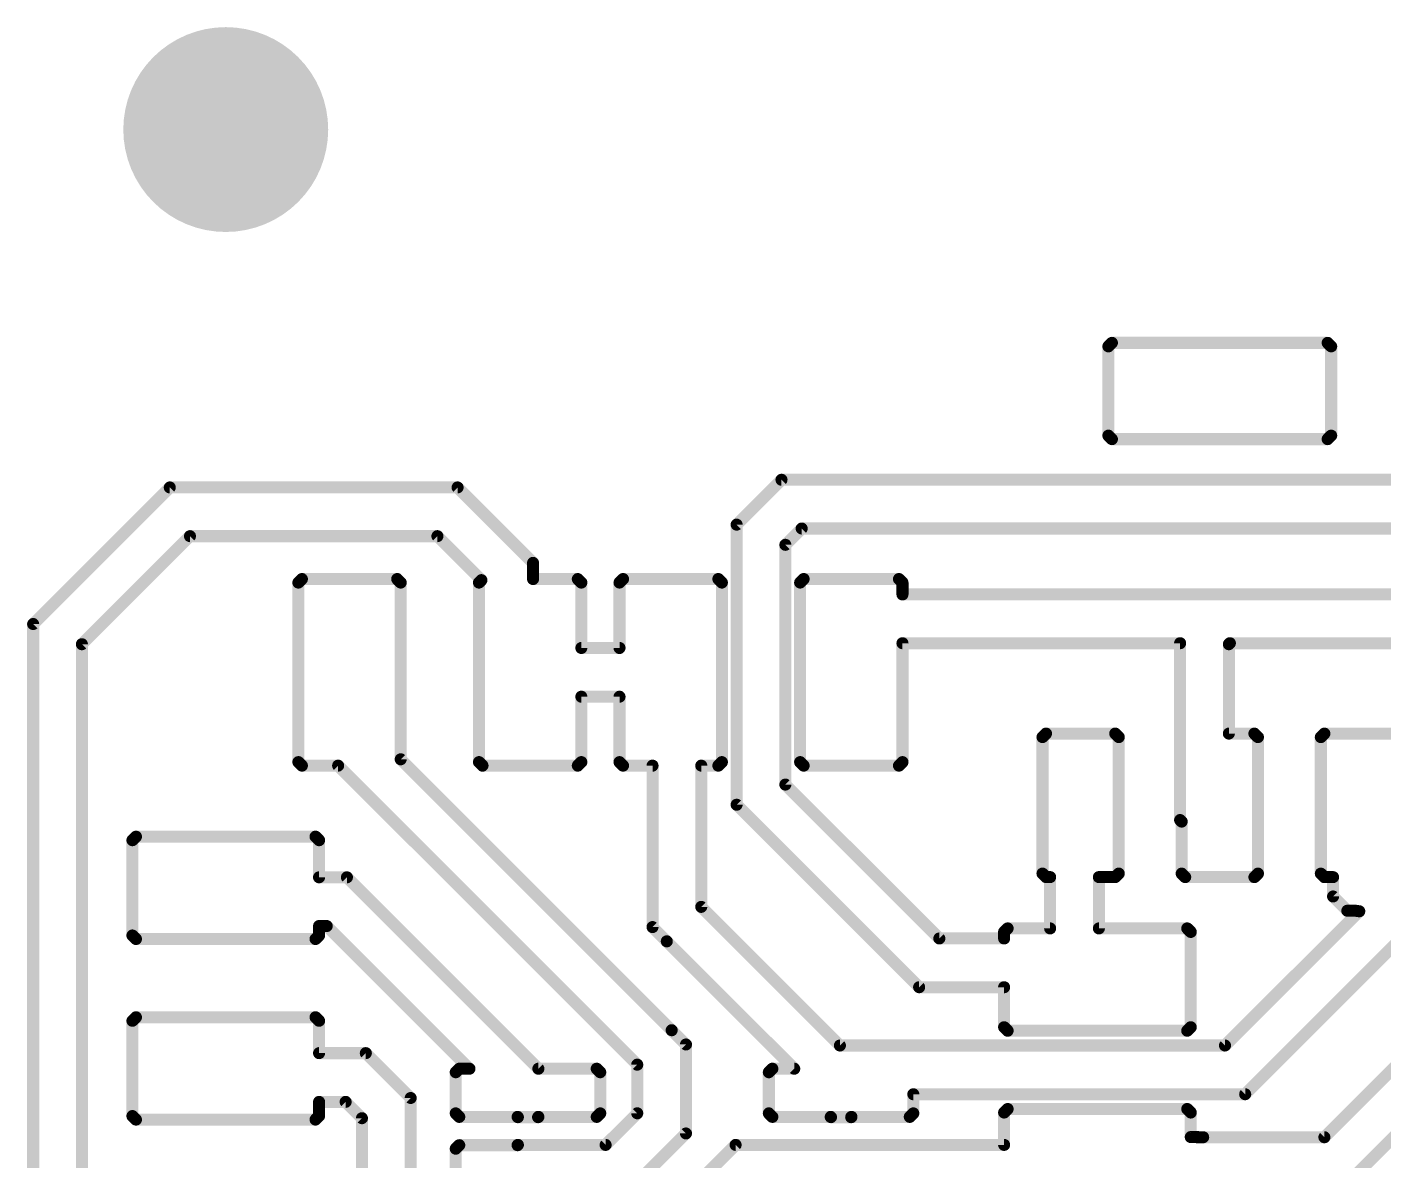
# Model space of a CAD drawing. Extents: x 0.05 to 1.45, y 0.02 to 1.39.
# Drawn here: x 0.05 to 0.937, y 0.645 to 1.387 of the extents above; entities that cross this region are included whole.
import ezdxf

# ---------------------------------------------------------------- set-up
doc = ezdxf.new("R2010")
doc.units = 0
doc.layers.add('101', color=253, linetype='CONTINUOUS')

msp = doc.modelspace()

# ---------------------------------------------------------------- linework, layer by layer
at = {"layer": '101', "const_width": 0.007874}
for points in [[(0.759469, 1.1805), (0.757165, 1.178197)], [(0.757165, 1.178197), (0.757165, 1.119815)], [(0.900528, 1.1805), (0.759469, 1.1805)], [(0.902831, 1.178197), (0.900528, 1.1805)], [(0.902831, 1.119815), (0.902831, 1.178197)], [(0.757165, 1.119815), (0.759469, 1.117512)], [(0.759469, 1.117512), (0.900528, 1.117512)], [(0.900528, 1.117512), (0.902831, 1.119815)], [(0.543398, 1.090933), (0.514063, 1.061598)], [(0.993398, 1.090933), (0.543398, 1.090933)], [(0.143398, 1.085933), (0.054063, 0.996598)], [(0.331598, 1.085933), (0.143398, 1.085933)], [(0.380933, 1.036598), (0.331598, 1.085933)], [(0.514063, 1.061598), (0.514063, 0.878398)], [(0.085933, 0.983398), (0.156598, 1.054063)], [(0.156598, 1.054063), (0.318398, 1.054063)], [(0.318398, 1.054063), (0.347169, 1.025291)], [(0.545933, 1.048398), (0.556598, 1.059063)], [(0.556598, 1.059063), (1.006598, 1.059063)], [(0.545933, 0.891598), (0.545933, 1.048398)], [(0.380933, 1.02602), (0.380933, 1.036598)], [(0.229783, 1.02602), (0.22748, 1.023717)], [(0.292102, 1.02602), (0.229783, 1.02602)], [(0.294406, 1.023717), (0.292102, 1.02602)], [(0.347169, 1.025291), (0.345591, 1.023717)], [(0.410213, 1.02602), (0.380933, 1.02602)], [(0.412516, 1.023717), (0.410213, 1.02602)], [(0.439783, 1.02602), (0.43748, 1.023717)], [(0.502102, 1.02602), (0.439783, 1.02602)], [(0.504406, 1.023717), (0.502102, 1.02602)], [(0.557894, 1.02602), (0.555591, 1.023717)], [(0.620213, 1.02602), (0.557894, 1.02602)], [(0.622516, 1.023717), (0.620213, 1.02602)], [(0.22748, 1.023717), (0.22748, 0.90628)], [(0.294406, 0.908122), (0.294406, 1.023717)], [(0.345591, 1.023717), (0.345591, 0.90628)], [(0.412516, 0.980933), (0.412516, 1.023717)], [(0.43748, 1.023717), (0.43748, 0.980933)], [(0.504406, 0.90628), (0.504406, 1.023717)], [(0.555591, 1.023717), (0.555591, 0.90628)], [(0.622516, 1.015933), (0.622516, 1.023717)], [(1.061063, 1.015933), (0.622516, 1.015933)], [(0.054063, 0.996598), (0.054063, 0.158398)], [(0.085933, 0.171598), (0.085933, 0.983398)], [(0.43748, 0.980933), (0.412516, 0.980933)], [(0.622516, 0.90628), (0.622516, 0.984063)], [(0.622516, 0.984063), (0.804063, 0.984063)], [(0.804063, 0.984063), (0.804063, 0.868398)], [(0.835933, 0.983398), (0.836598, 0.984063)], [(0.835933, 0.924933), (0.835933, 0.983398)], [(0.836598, 0.984063), (1.067941, 0.984063)], [(0.412516, 0.90628), (0.412516, 0.949063)], [(0.412516, 0.949063), (0.43748, 0.949063)], [(0.43748, 0.949063), (0.43748, 0.90628)], [(0.716374, 0.924949), (0.714071, 0.922646)], [(0.714071, 0.922646), (0.714071, 0.833382)], [(0.761638, 0.924949), (0.716374, 0.924949)], [(0.763941, 0.922646), (0.761638, 0.924949)], [(0.763941, 0.833382), (0.763941, 0.922646)], [(0.852638, 0.924933), (0.835933, 0.924933)], [(0.854941, 0.92263), (0.852638, 0.924933)], [(0.854941, 0.833366), (0.854941, 0.92263)], [(0.898374, 0.924917), (0.896071, 0.922614)], [(0.896071, 0.922614), (0.896071, 0.83335)], [(0.943638, 0.924917), (0.898374, 0.924917)], [(0.22748, 0.90628), (0.229783, 0.903976)], [(0.229783, 0.903976), (0.253488, 0.903976)], [(0.253488, 0.903976), (0.449063, 0.708402)], [(0.471594, 0.730933), (0.294406, 0.908122)], [(0.345591, 0.90628), (0.347894, 0.903976)], [(0.347894, 0.903976), (0.410213, 0.903976)], [(0.410213, 0.903976), (0.412516, 0.90628)], [(0.43748, 0.90628), (0.439783, 0.903976)], [(0.439783, 0.903976), (0.459063, 0.903976)], [(0.459063, 0.903976), (0.459063, 0.798398)], [(0.490933, 0.811598), (0.490933, 0.903976)], [(0.490933, 0.903976), (0.502102, 0.903976)], [(0.502102, 0.903976), (0.504406, 0.90628)], [(0.555591, 0.90628), (0.557894, 0.903976)], [(0.557894, 0.903976), (0.620213, 0.903976)], [(0.620213, 0.903976), (0.622516, 0.90628)], [(0.646598, 0.790933), (0.545933, 0.891598)], [(0.514063, 0.878398), (0.633398, 0.759063)], [(0.804063, 0.868398), (0.805071, 0.86739)], [(0.805071, 0.86739), (0.805071, 0.833366)], [(0.12128, 0.857516), (0.118976, 0.855213)], [(0.238717, 0.857516), (0.12128, 0.857516)], [(0.24102, 0.855213), (0.238717, 0.857516)], [(0.118976, 0.855213), (0.118976, 0.792894)], [(0.24102, 0.830933), (0.24102, 0.855213)], [(0.259236, 0.830933), (0.24102, 0.830933)], [(0.384425, 0.705744), (0.259236, 0.830933)], [(0.714071, 0.833382), (0.716374, 0.831079)], [(0.716374, 0.831079), (0.719063, 0.831079)], [(0.719063, 0.831079), (0.719063, 0.797516)], [(0.750933, 0.797516), (0.750933, 0.831079)], [(0.750933, 0.831079), (0.761638, 0.831079)], [(0.761638, 0.831079), (0.763941, 0.833382)], [(0.805071, 0.833366), (0.807374, 0.831063)], [(0.807374, 0.831063), (0.852638, 0.831063)], [(0.852638, 0.831063), (0.854941, 0.833366)], [(0.896071, 0.83335), (0.898374, 0.831047)], [(0.898374, 0.831047), (0.904063, 0.831047)], [(0.904063, 0.831047), (0.904063, 0.818398)], [(0.904063, 0.818398), (0.913398, 0.809063)], [(0.581598, 0.720933), (0.490933, 0.811598)], [(0.921201, 0.808732), (0.833398, 0.720933)], [(0.913398, 0.809063), (0.918882, 0.809063)], [(0.918882, 0.809063), (0.921201, 0.808732)], [(0.24102, 0.792894), (0.24102, 0.799063)], [(0.24102, 0.799063), (0.246035, 0.799063)], [(0.246035, 0.799063), (0.339358, 0.705744)], [(0.459063, 0.798398), (0.468398, 0.789063)], [(0.69128, 0.797516), (0.688976, 0.795213)], [(0.688976, 0.795213), (0.688976, 0.790933)], [(0.719063, 0.797516), (0.69128, 0.797516)], [(0.808717, 0.797516), (0.750933, 0.797516)], [(0.81102, 0.795213), (0.808717, 0.797516)], [(0.81102, 0.732894), (0.81102, 0.795213)], [(0.118976, 0.792894), (0.12128, 0.790591)], [(0.12128, 0.790591), (0.238717, 0.790591)], [(0.238717, 0.790591), (0.24102, 0.792894)], [(0.468398, 0.789063), (0.55172, 0.705744)], [(0.688976, 0.790933), (0.646598, 0.790933)], [(0.846598, 0.689063), (0.951035, 0.793504)], [(0.633398, 0.759063), (0.688976, 0.759063)], [(0.688976, 0.759063), (0.688976, 0.732894)], [(0.993398, 0.755933), (0.898398, 0.660933)], [(0.12128, 0.739406), (0.118976, 0.737102)], [(0.118976, 0.737102), (0.118976, 0.674783)], [(0.238717, 0.739406), (0.12128, 0.739406)], [(0.24102, 0.737102), (0.238717, 0.739406)], [(0.24102, 0.715933), (0.24102, 0.737102)], [(0.688976, 0.732894), (0.69128, 0.730591)], [(0.808717, 0.730591), (0.81102, 0.732894)], [(0.471598, 0.730933), (0.471594, 0.730933)], [(0.480933, 0.721598), (0.471598, 0.730933)], [(0.69128, 0.730591), (0.808717, 0.730591)], [(0.911598, 0.629063), (1.006598, 0.724063)], [(0.271598, 0.715933), (0.24102, 0.715933)], [(0.300933, 0.686598), (0.271598, 0.715933)], [(0.480933, 0.663398), (0.480933, 0.721598)], [(0.833398, 0.720933), (0.581598, 0.720933)], [(0.449063, 0.708402), (0.449063, 0.676598)], [(0.332697, 0.705744), (0.330394, 0.703441)], [(0.330394, 0.703441), (0.330394, 0.676555)], [(0.339358, 0.705744), (0.332697, 0.705744)], [(0.422575, 0.705744), (0.384425, 0.705744)], [(0.424878, 0.703441), (0.422575, 0.705744)], [(0.424878, 0.676555), (0.424878, 0.703441)], [(0.537421, 0.705744), (0.535118, 0.703441)], [(0.535118, 0.703441), (0.535118, 0.676555)], [(0.55172, 0.705744), (0.537421, 0.705744)], [(0.629602, 0.676555), (0.629602, 0.689063)], [(0.629602, 0.689063), (0.846598, 0.689063)], [(0.24102, 0.674783), (0.24102, 0.684063)], [(0.24102, 0.684063), (0.258398, 0.684063)], [(0.258398, 0.684063), (0.269063, 0.673398)], [(0.300933, 0.631598), (0.300933, 0.686598)], [(0.69128, 0.679406), (0.688976, 0.677102)], [(0.808717, 0.679406), (0.69128, 0.679406)], [(0.81102, 0.677102), (0.808717, 0.679406)], [(0.118976, 0.674783), (0.12128, 0.67248)], [(0.12128, 0.67248), (0.238717, 0.67248)], [(0.238717, 0.67248), (0.24102, 0.674783)], [(0.269063, 0.673398), (0.269063, 0.618398)], [(0.330394, 0.676555), (0.332697, 0.674252)], [(0.332697, 0.674252), (0.370846, 0.674252)], [(0.370846, 0.674252), (0.371035, 0.674063)], [(0.371035, 0.674063), (0.384236, 0.674063)], [(0.384236, 0.674063), (0.384425, 0.674252)], [(0.384425, 0.674252), (0.422575, 0.674252)], [(0.422575, 0.674252), (0.424878, 0.676555)], [(0.449063, 0.676598), (0.428398, 0.655933)], [(0.535118, 0.676555), (0.537421, 0.674252)], [(0.537421, 0.674252), (0.575571, 0.674252)], [(0.575571, 0.674252), (0.57576, 0.674063)], [(0.57576, 0.674063), (0.588961, 0.674063)], [(0.588961, 0.674063), (0.58915, 0.674252)], [(0.58915, 0.674252), (0.627299, 0.674252)], [(0.627299, 0.674252), (0.629602, 0.676555)], [(0.688976, 0.677102), (0.688976, 0.655933)], [(0.81102, 0.661043), (0.81102, 0.677102)], [(0.441598, 0.624063), (0.480933, 0.663398)], [(0.332697, 0.655744), (0.330394, 0.653441)], [(0.330394, 0.653441), (0.330394, 0.626555)], [(0.370846, 0.655744), (0.332697, 0.655744)], [(0.371035, 0.655933), (0.370846, 0.655744)], [(0.428398, 0.655933), (0.371035, 0.655933)], [(0.513398, 0.655933), (0.444063, 0.586598)], [(0.688976, 0.655933), (0.513398, 0.655933)], [(0.819122, 0.660933), (0.81102, 0.661043)], [(0.898398, 0.660933), (0.819122, 0.660933)]]:
    msp.add_lwpolyline(points, dxfattribs=at)
at = {"layer": '101', "const_width": 0.003937}
for points in [[(0.759134, 1.178197, 1), (0.755197, 1.178197)], [(0.755773, 1.179589, 1), (0.758557, 1.176805)], [(0.759469, 1.182469, 1), (0.759469, 1.178531)], [(0.76086, 1.179108, 1), (0.758077, 1.181892)], [(0.90192, 1.181892, 1), (0.899136, 1.179108)], [(0.900528, 1.178531, 1), (0.900528, 1.182469)], [(0.904799, 1.178197, 1), (0.900862, 1.178197)], [(0.901439, 1.176805, 1), (0.904223, 1.179589)], [(0.758557, 1.121207, 1), (0.755773, 1.118423)], [(0.755197, 1.119815, 1), (0.759134, 1.119815)], [(0.759469, 1.11948, 1), (0.759469, 1.115543)], [(0.758077, 1.11612, 1), (0.76086, 1.118904)], [(0.899136, 1.118904, 1), (0.90192, 1.11612)], [(0.900528, 1.115543, 1), (0.900528, 1.11948)], [(0.900862, 1.119815, 1), (0.904799, 1.119815)], [(0.904223, 1.118423, 1), (0.901439, 1.121207)], [(0.543398, 1.092902, 1), (0.543398, 1.088965)], [(0.54479, 1.089541, 1), (0.542006, 1.092325)], [(0.143398, 1.087902, 1), (0.143398, 1.083965)], [(0.14479, 1.084541, 1), (0.142006, 1.087325)], [(0.33299, 1.087325, 1), (0.330206, 1.084541)], [(0.331598, 1.083965, 1), (0.331598, 1.087902)], [(0.516031, 1.061598, 1), (0.512094, 1.061598)], [(0.512671, 1.06299, 1), (0.515455, 1.060206)], [(0.156598, 1.056031, 1), (0.156598, 1.052094)], [(0.15799, 1.052671, 1), (0.155206, 1.055455)], [(0.31979, 1.055455, 1), (0.317006, 1.052671)], [(0.318398, 1.052094, 1), (0.318398, 1.056031)], [(0.556598, 1.061031, 1), (0.556598, 1.057094)], [(0.55799, 1.057671, 1), (0.555206, 1.060455)], [(0.547902, 1.048398, 1), (0.543965, 1.048398)], [(0.544541, 1.04979, 1), (0.547325, 1.047006)], [(0.382902, 1.036598, 1), (0.378965, 1.036598)], [(0.379541, 1.035206, 1), (0.382325, 1.03799)], [(0.229783, 1.027988, 1), (0.229783, 1.024051)], [(0.231175, 1.024628, 1), (0.228392, 1.027412)], [(0.293494, 1.027412, 1), (0.29071, 1.024628)], [(0.292102, 1.024051, 1), (0.292102, 1.027988)], [(0.348559, 1.023898, 1), (0.345779, 1.026685)], [(0.380933, 1.027988, 1), (0.380933, 1.024051)], [(0.411605, 1.027412, 1), (0.408821, 1.024628)], [(0.410213, 1.024051, 1), (0.410213, 1.027988)], [(0.439783, 1.027988, 1), (0.439783, 1.024051)], [(0.441175, 1.024628, 1), (0.438392, 1.027412)], [(0.503494, 1.027412, 1), (0.50071, 1.024628)], [(0.502102, 1.024051, 1), (0.502102, 1.027988)], [(0.557894, 1.027988, 1), (0.557894, 1.024051)], [(0.559286, 1.024628, 1), (0.556502, 1.027412)], [(0.621605, 1.027412, 1), (0.618821, 1.024628)], [(0.620213, 1.024051, 1), (0.620213, 1.027988)], [(0.229449, 1.023717, 1), (0.225512, 1.023717)], [(0.226088, 1.025108, 1), (0.228872, 1.022325)], [(0.296374, 1.023717, 1), (0.292437, 1.023717)], [(0.293014, 1.022325, 1), (0.295797, 1.025108)], [(0.347559, 1.023717, 1), (0.343622, 1.023717)], [(0.3442, 1.02511, 1), (0.346981, 1.022323)], [(0.345777, 1.023899, 1), (0.348561, 1.026683)], [(0.378965, 1.02602, 1), (0.382902, 1.02602)], [(0.414484, 1.023717, 1), (0.410547, 1.023717)], [(0.411124, 1.022325, 1), (0.413908, 1.025108)], [(0.436088, 1.025108, 1), (0.438872, 1.022325)], [(0.439449, 1.023717, 1), (0.435512, 1.023717)], [(0.506374, 1.023717, 1), (0.502437, 1.023717)], [(0.503014, 1.022325, 1), (0.505797, 1.025108)], [(0.557559, 1.023717, 1), (0.553622, 1.023717)], [(0.554199, 1.025108, 1), (0.556982, 1.022325)], [(0.624484, 1.023717, 1), (0.620547, 1.023717)], [(0.621124, 1.022325, 1), (0.623908, 1.025108)], [(0.620547, 1.015933, 1), (0.624484, 1.015933)], [(0.622516, 1.017902, 1), (0.622516, 1.013965)], [(0.056031, 0.996598, 1), (0.052094, 0.996598)], [(0.052671, 0.99799, 1), (0.055455, 0.995206)], [(0.087902, 0.983398, 1), (0.083965, 0.983398)], [(0.084541, 0.98479, 1), (0.087325, 0.982006)], [(0.412516, 0.982902, 1), (0.412516, 0.978965)], [(0.43748, 0.978965, 1), (0.43748, 0.982902)], [(0.624484, 0.984063, 1), (0.620547, 0.984063)], [(0.622516, 0.986031, 1), (0.622516, 0.982094)], [(0.806031, 0.984063, 1), (0.802094, 0.984063)], [(0.804063, 0.982094, 1), (0.804063, 0.986031)], [(0.837902, 0.983398, 1), (0.833965, 0.983398)], [(0.834541, 0.98479, 1), (0.837325, 0.982006)], [(0.836598, 0.986031, 1), (0.836598, 0.982094)], [(0.83799, 0.982671, 1), (0.835206, 0.985455)], [(0.410547, 0.980933, 1), (0.414484, 0.980933)], [(0.435512, 0.980933, 1), (0.439449, 0.980933)], [(0.414484, 0.949063, 1), (0.410547, 0.949063)], [(0.412516, 0.951031, 1), (0.412516, 0.947094)], [(0.439449, 0.949063, 1), (0.435512, 0.949063)], [(0.43748, 0.947094, 1), (0.43748, 0.951031)], [(0.716039, 0.922646, 1), (0.712102, 0.922646)], [(0.712679, 0.924038, 1), (0.715463, 0.921254)], [(0.716374, 0.926917, 1), (0.716374, 0.92298)], [(0.717766, 0.923557, 1), (0.714982, 0.926341)], [(0.76303, 0.926341, 1), (0.760246, 0.923557)], [(0.761638, 0.92298, 1), (0.761638, 0.926917)], [(0.765909, 0.922646, 1), (0.761972, 0.922646)], [(0.762549, 0.921254, 1), (0.765333, 0.924038)], [(0.835933, 0.926902, 1), (0.835933, 0.922965)], [(0.833965, 0.924933, 1), (0.837902, 0.924933)], [(0.85403, 0.926325, 1), (0.851246, 0.923541)], [(0.852638, 0.922965, 1), (0.852638, 0.926902)], [(0.856909, 0.92263, 1), (0.852972, 0.92263)], [(0.853549, 0.921238, 1), (0.856333, 0.924022)], [(0.898039, 0.922614, 1), (0.894102, 0.922614)], [(0.894679, 0.924006, 1), (0.897463, 0.921222)], [(0.898374, 0.926886, 1), (0.898374, 0.922949)], [(0.899766, 0.923525, 1), (0.896982, 0.926309)], [(0.228872, 0.907671, 1), (0.226088, 0.904888)], [(0.225512, 0.90628, 1), (0.229449, 0.90628)], [(0.229783, 0.905945, 1), (0.229783, 0.902008)], [(0.228392, 0.902584, 1), (0.231175, 0.905368)], [(0.25488, 0.905368, 1), (0.252096, 0.902584)], [(0.253488, 0.902008, 1), (0.253488, 0.905945)], [(0.292437, 0.908122, 1), (0.296374, 0.908122)], [(0.295797, 0.909514, 1), (0.293014, 0.90673)], [(0.343622, 0.90628, 1), (0.347559, 0.90628)], [(0.346982, 0.907671, 1), (0.344199, 0.904888)], [(0.347894, 0.905945, 1), (0.347894, 0.902008)], [(0.346502, 0.902584, 1), (0.349286, 0.905368)], [(0.408821, 0.905368, 1), (0.411605, 0.902584)], [(0.410213, 0.902008, 1), (0.410213, 0.905945)], [(0.410547, 0.90628, 1), (0.414484, 0.90628)], [(0.413908, 0.904888, 1), (0.411124, 0.907671)], [(0.438872, 0.907671, 1), (0.436088, 0.904888)], [(0.435512, 0.90628, 1), (0.439449, 0.90628)], [(0.439783, 0.905945, 1), (0.439783, 0.902008)], [(0.438392, 0.902584, 1), (0.441175, 0.905368)], [(0.461031, 0.903976, 1), (0.457094, 0.903976)], [(0.459063, 0.902008, 1), (0.459063, 0.905945)], [(0.490933, 0.905945, 1), (0.490933, 0.902008)], [(0.492902, 0.903976, 1), (0.488965, 0.903976)], [(0.50071, 0.905368, 1), (0.503494, 0.902584)], [(0.502102, 0.902008, 1), (0.502102, 0.905945)], [(0.502437, 0.90628, 1), (0.506374, 0.90628)], [(0.505797, 0.904888, 1), (0.503014, 0.907671)], [(0.553622, 0.90628, 1), (0.557559, 0.90628)], [(0.556982, 0.907671, 1), (0.554199, 0.904888)], [(0.557894, 0.905945, 1), (0.557894, 0.902008)], [(0.556502, 0.902584, 1), (0.559286, 0.905368)], [(0.618821, 0.905368, 1), (0.621605, 0.902584)], [(0.620213, 0.902008, 1), (0.620213, 0.905945)], [(0.620547, 0.90628, 1), (0.624484, 0.90628)], [(0.623908, 0.904888, 1), (0.621124, 0.907671)], [(0.547325, 0.89299, 1), (0.544541, 0.890206)], [(0.543965, 0.891598, 1), (0.547902, 0.891598)], [(0.515455, 0.87979, 1), (0.512671, 0.877006)], [(0.512094, 0.878398, 1), (0.516031, 0.878398)], [(0.802094, 0.868398, 1), (0.806031, 0.868398)], [(0.805455, 0.86979, 1), (0.802671, 0.867006)], [(0.807039, 0.86739, 1), (0.803102, 0.86739)], [(0.803679, 0.865998, 1), (0.806463, 0.868782)], [(0.12128, 0.859484, 1), (0.12128, 0.855547)], [(0.122671, 0.856124, 1), (0.119888, 0.858908)], [(0.240108, 0.858908, 1), (0.237325, 0.856124)], [(0.238717, 0.855547, 1), (0.238717, 0.859484)], [(0.117584, 0.856605, 1), (0.120368, 0.853821)], [(0.120945, 0.855213, 1), (0.117008, 0.855213)], [(0.242988, 0.855213, 1), (0.239051, 0.855213)], [(0.239628, 0.853821, 1), (0.242412, 0.856605)], [(0.24102, 0.832902, 1), (0.24102, 0.828965)], [(0.260628, 0.832325, 1), (0.257844, 0.829541)], [(0.259236, 0.828965, 1), (0.259236, 0.832902)], [(0.712102, 0.833382, 1), (0.716039, 0.833382)], [(0.715463, 0.834774, 1), (0.712679, 0.83199)], [(0.716374, 0.833047, 1), (0.716374, 0.82911)], [(0.714982, 0.829687, 1), (0.717766, 0.832471)], [(0.721031, 0.831079, 1), (0.717094, 0.831079)], [(0.719063, 0.82911, 1), (0.719063, 0.833047)], [(0.752902, 0.831079, 1), (0.748965, 0.831079)], [(0.750933, 0.833047, 1), (0.750933, 0.82911)], [(0.760246, 0.832471, 1), (0.76303, 0.829687)], [(0.761638, 0.82911, 1), (0.761638, 0.833047)], [(0.761972, 0.833382, 1), (0.765909, 0.833382)], [(0.765333, 0.83199, 1), (0.762549, 0.834774)], [(0.803102, 0.833366, 1), (0.807039, 0.833366)], [(0.806463, 0.834758, 1), (0.803679, 0.831974)], [(0.807374, 0.833031, 1), (0.807374, 0.829094)], [(0.805982, 0.829671, 1), (0.808766, 0.832455)], [(0.851246, 0.832455, 1), (0.85403, 0.829671)], [(0.852638, 0.829094, 1), (0.852638, 0.833031)], [(0.852972, 0.833366, 1), (0.856909, 0.833366)], [(0.856333, 0.831974, 1), (0.853549, 0.834758)], [(0.894102, 0.83335, 1), (0.898039, 0.83335)], [(0.897463, 0.834742, 1), (0.894679, 0.831958)], [(0.898374, 0.833016, 1), (0.898374, 0.829079)], [(0.896982, 0.829655, 1), (0.899766, 0.832439)], [(0.906031, 0.831047, 1), (0.902094, 0.831047)], [(0.904063, 0.829079, 1), (0.904063, 0.833016)], [(0.239051, 0.830933, 1), (0.242988, 0.830933)], [(0.902094, 0.818398, 1), (0.906031, 0.818398)], [(0.905455, 0.81979, 1), (0.902671, 0.817006)], [(0.492325, 0.81299, 1), (0.489541, 0.810206)], [(0.488965, 0.811598, 1), (0.492902, 0.811598)], [(0.913398, 0.811031, 1), (0.913398, 0.807094)], [(0.912006, 0.807671, 1), (0.91479, 0.810455)], [(0.91916, 0.811012, 1), (0.918604, 0.807114)], [(0.918882, 0.807094, 1), (0.918882, 0.811031)], [(0.922593, 0.80734, 1), (0.919809, 0.810124)], [(0.920923, 0.806783, 1), (0.921479, 0.810681)], [(0.242988, 0.799063, 1), (0.239051, 0.799063)], [(0.24102, 0.801031, 1), (0.24102, 0.797094)], [(0.247427, 0.800455, 1), (0.244644, 0.797671)], [(0.246035, 0.797094, 1), (0.246035, 0.801031)], [(0.460455, 0.79979, 1), (0.457671, 0.797006)], [(0.457094, 0.798398, 1), (0.461031, 0.798398)], [(0.690945, 0.795213, 1), (0.687008, 0.795213)], [(0.687584, 0.796605, 1), (0.690368, 0.793821)], [(0.69128, 0.799484, 1), (0.69128, 0.795547)], [(0.692671, 0.796124, 1), (0.689888, 0.798908)], [(0.717094, 0.797516, 1), (0.721031, 0.797516)], [(0.719063, 0.795547, 1), (0.719063, 0.799484)], [(0.750933, 0.799484, 1), (0.750933, 0.795547)], [(0.748965, 0.797516, 1), (0.752902, 0.797516)], [(0.810108, 0.798908, 1), (0.807325, 0.796124)], [(0.808717, 0.795547, 1), (0.808717, 0.799484)], [(0.812988, 0.795213, 1), (0.809051, 0.795213)], [(0.809628, 0.793821, 1), (0.812412, 0.796605)], [(0.120368, 0.794286, 1), (0.117584, 0.791502)], [(0.117008, 0.792894, 1), (0.120945, 0.792894)], [(0.12128, 0.792559, 1), (0.12128, 0.788622)], [(0.119888, 0.789199, 1), (0.122671, 0.791982)], [(0.237325, 0.791982, 1), (0.240108, 0.789199)], [(0.238717, 0.788622, 1), (0.238717, 0.792559)], [(0.239051, 0.792894, 1), (0.242988, 0.792894)], [(0.242412, 0.791502, 1), (0.239628, 0.794286)], [(0.46979, 0.790455, 1), (0.467006, 0.787671)], [(0.467006, 0.787671, 1), (0.46979, 0.790455)], [(0.646598, 0.792902, 1), (0.646598, 0.788965)], [(0.645206, 0.789541, 1), (0.64799, 0.792325)], [(0.687008, 0.790933, 1), (0.690945, 0.790933)], [(0.688976, 0.788965, 1), (0.688976, 0.792902)], [(0.633398, 0.761031, 1), (0.633398, 0.757094)], [(0.690945, 0.759063, 1), (0.687008, 0.759063)], [(0.688976, 0.757094, 1), (0.688976, 0.761031)], [(0.632006, 0.757671, 1), (0.63479, 0.760455)], [(0.117584, 0.738494, 1), (0.120368, 0.73571)], [(0.120945, 0.737102, 1), (0.117008, 0.737102)], [(0.12128, 0.741374, 1), (0.12128, 0.737437)], [(0.122671, 0.738014, 1), (0.119888, 0.740797)], [(0.240108, 0.740797, 1), (0.237325, 0.738014)], [(0.238717, 0.737437, 1), (0.238717, 0.741374)], [(0.242988, 0.737102, 1), (0.239051, 0.737102)], [(0.239628, 0.73571, 1), (0.242412, 0.738494)], [(0.690368, 0.734286, 1), (0.687584, 0.731502)], [(0.812412, 0.731502, 1), (0.809628, 0.734286)], [(0.471594, 0.732902, 1), (0.471594, 0.728965)], [(0.47299, 0.732325, 1), (0.470206, 0.729541)], [(0.470203, 0.729541, 1), (0.472986, 0.732325)], [(0.471598, 0.728965, 1), (0.471598, 0.732902)], [(0.687008, 0.732894, 1), (0.690945, 0.732894)], [(0.69128, 0.732559, 1), (0.69128, 0.728622)], [(0.689888, 0.729199, 1), (0.692671, 0.731982)], [(0.807325, 0.731982, 1), (0.810108, 0.729199)], [(0.808717, 0.728622, 1), (0.808717, 0.732559)], [(0.809051, 0.732894, 1), (0.812988, 0.732894)], [(0.24102, 0.717902, 1), (0.24102, 0.713965)], [(0.27299, 0.717325, 1), (0.270206, 0.714541)], [(0.271598, 0.713965, 1), (0.271598, 0.717902)], [(0.482902, 0.721598, 1), (0.478965, 0.721598)], [(0.479541, 0.720206, 1), (0.482325, 0.72299)], [(0.581598, 0.722902, 1), (0.581598, 0.718965)], [(0.580206, 0.719541, 1), (0.58299, 0.722325)], [(0.832006, 0.722325, 1), (0.83479, 0.719541)], [(0.833398, 0.718965, 1), (0.833398, 0.722902)], [(0.239051, 0.715933, 1), (0.242988, 0.715933)], [(0.451031, 0.708402, 1), (0.447094, 0.708402)], [(0.447671, 0.70701, 1), (0.450455, 0.709794)], [(0.332362, 0.703441, 1), (0.328425, 0.703441)], [(0.329002, 0.704833, 1), (0.331786, 0.702049)], [(0.332697, 0.707713, 1), (0.332697, 0.703776)], [(0.334089, 0.704352, 1), (0.331305, 0.707136)], [(0.337966, 0.704352, 1), (0.34075, 0.707136)], [(0.339358, 0.703776, 1), (0.339358, 0.707713)], [(0.384425, 0.707713, 1), (0.384425, 0.703776)], [(0.383033, 0.704352, 1), (0.385817, 0.707136)], [(0.423967, 0.707136, 1), (0.421183, 0.704352)], [(0.422575, 0.703776, 1), (0.422575, 0.707713)], [(0.426846, 0.703441, 1), (0.422909, 0.703441)], [(0.423486, 0.702049, 1), (0.42627, 0.704833)], [(0.537087, 0.703441, 1), (0.53315, 0.703441)], [(0.533726, 0.704833, 1), (0.53651, 0.702049)], [(0.537421, 0.707713, 1), (0.537421, 0.703776)], [(0.538813, 0.704352, 1), (0.536029, 0.707136)], [(0.550329, 0.704352, 1), (0.553112, 0.707136)], [(0.55172, 0.703776, 1), (0.55172, 0.707713)], [(0.631571, 0.689063, 1), (0.627634, 0.689063)], [(0.629602, 0.691031, 1), (0.629602, 0.687094)], [(0.845206, 0.690455, 1), (0.84799, 0.687671)], [(0.846598, 0.687094, 1), (0.846598, 0.691031)], [(0.242988, 0.684063, 1), (0.239051, 0.684063)], [(0.24102, 0.686031, 1), (0.24102, 0.682094)], [(0.25979, 0.685455, 1), (0.257006, 0.682671)], [(0.258398, 0.682094, 1), (0.258398, 0.686031)], [(0.302902, 0.686598, 1), (0.298965, 0.686598)], [(0.299541, 0.685206, 1), (0.302325, 0.68799)], [(0.69128, 0.681374, 1), (0.69128, 0.677437)], [(0.692671, 0.678014, 1), (0.689888, 0.680797)], [(0.810108, 0.680797, 1), (0.807325, 0.678014)], [(0.808717, 0.677437, 1), (0.808717, 0.681374)], [(0.120368, 0.676175, 1), (0.117584, 0.673392)], [(0.117008, 0.674783, 1), (0.120945, 0.674783)], [(0.12128, 0.674449, 1), (0.12128, 0.670512)], [(0.119888, 0.671088, 1), (0.122671, 0.673872)], [(0.237325, 0.673872, 1), (0.240108, 0.671088)], [(0.238717, 0.670512, 1), (0.238717, 0.674449)], [(0.239051, 0.674783, 1), (0.242988, 0.674783)], [(0.242412, 0.673392, 1), (0.239628, 0.676175)], [(0.271031, 0.673398, 1), (0.267094, 0.673398)], [(0.267671, 0.672006, 1), (0.270455, 0.67479)], [(0.331786, 0.677947, 1), (0.329002, 0.675163)], [(0.328425, 0.676555, 1), (0.332362, 0.676555)], [(0.332697, 0.67622, 1), (0.332697, 0.672283)], [(0.331305, 0.67286, 1), (0.334089, 0.675644)], [(0.372238, 0.675644, 1), (0.369455, 0.67286)], [(0.371035, 0.676031, 1), (0.371035, 0.672094)], [(0.369643, 0.672671, 1), (0.372427, 0.675455)], [(0.370846, 0.672283, 1), (0.370846, 0.67622)], [(0.382844, 0.675455, 1), (0.385628, 0.672671)], [(0.384425, 0.67622, 1), (0.384425, 0.672283)], [(0.385817, 0.67286, 1), (0.383033, 0.675644)], [(0.384236, 0.672094, 1), (0.384236, 0.676031)], [(0.421183, 0.675644, 1), (0.423967, 0.67286)], [(0.422575, 0.672283, 1), (0.422575, 0.67622)], [(0.422909, 0.676555, 1), (0.426846, 0.676555)], [(0.42627, 0.675163, 1), (0.423486, 0.677947)], [(0.447094, 0.676598, 1), (0.451031, 0.676598)], [(0.450455, 0.675206, 1), (0.447671, 0.67799)], [(0.53651, 0.677947, 1), (0.533726, 0.675163)], [(0.53315, 0.676555, 1), (0.537087, 0.676555)], [(0.537421, 0.67622, 1), (0.537421, 0.672283)], [(0.536029, 0.67286, 1), (0.538813, 0.675644)], [(0.576963, 0.675644, 1), (0.574179, 0.67286)], [(0.57576, 0.676031, 1), (0.57576, 0.672094)], [(0.574368, 0.672671, 1), (0.577152, 0.675455)], [(0.575571, 0.672283, 1), (0.575571, 0.67622)], [(0.587569, 0.675455, 1), (0.590353, 0.672671)], [(0.58915, 0.67622, 1), (0.58915, 0.672283)], [(0.590542, 0.67286, 1), (0.587758, 0.675644)], [(0.588961, 0.672094, 1), (0.588961, 0.676031)], [(0.625907, 0.675644, 1), (0.628691, 0.67286)], [(0.627299, 0.672283, 1), (0.627299, 0.67622)], [(0.627634, 0.676555, 1), (0.631571, 0.676555)], [(0.630994, 0.675163, 1), (0.62821, 0.677947)], [(0.690945, 0.677102, 1), (0.687008, 0.677102)], [(0.687584, 0.678494, 1), (0.690368, 0.67571)], [(0.812988, 0.677102, 1), (0.809051, 0.677102)], [(0.809628, 0.67571, 1), (0.812412, 0.678494)], [(0.482325, 0.662006, 1), (0.479541, 0.66479)], [(0.332362, 0.653441, 1), (0.328425, 0.653441)], [(0.329002, 0.654833, 1), (0.331786, 0.652049)], [(0.332697, 0.657713, 1), (0.332697, 0.653776)], [(0.334089, 0.654352, 1), (0.331305, 0.657136)], [(0.369455, 0.657136, 1), (0.372238, 0.654352)], [(0.371035, 0.657902, 1), (0.371035, 0.653965)], [(0.372427, 0.654541, 1), (0.369643, 0.657325)], [(0.370846, 0.653776, 1), (0.370846, 0.657713)], [(0.427006, 0.657325, 1), (0.42979, 0.654541)], [(0.428398, 0.653965, 1), (0.428398, 0.657902)], [(0.478965, 0.663398, 1), (0.482902, 0.663398)], [(0.513398, 0.657902, 1), (0.513398, 0.653965)], [(0.51479, 0.654541, 1), (0.512006, 0.657325)], [(0.687008, 0.655933, 1), (0.690945, 0.655933)], [(0.688976, 0.653965, 1), (0.688976, 0.657902)], [(0.811046, 0.663012, 1), (0.810993, 0.659075)], [(0.809051, 0.661043, 1), (0.812988, 0.661043)], [(0.819122, 0.662902, 1), (0.819122, 0.658965)], [(0.819095, 0.658965, 1), (0.819149, 0.662901)], [(0.897006, 0.662325, 1), (0.89979, 0.659541)], [(0.898398, 0.658965, 1), (0.898398, 0.662902)]]:
    msp.add_lwpolyline(points, format="xyb", dxfattribs=at)
at = {"layer": '29', "const_width": 0.066992}
msp.add_lwpolyline([(0.18, 1.286504, 1), (0.18, 1.353496, 1), (0.18, 1.286504)], format="xyb", dxfattribs=at)
at = {"layer": '30', "const_width": 0.066992}
msp.add_lwpolyline([(0.18, 1.286504, 1), (0.18, 1.353496, 1), (0.18, 1.286504)], format="xyb", dxfattribs=at)

doc.saveas('drawing.dxf')
